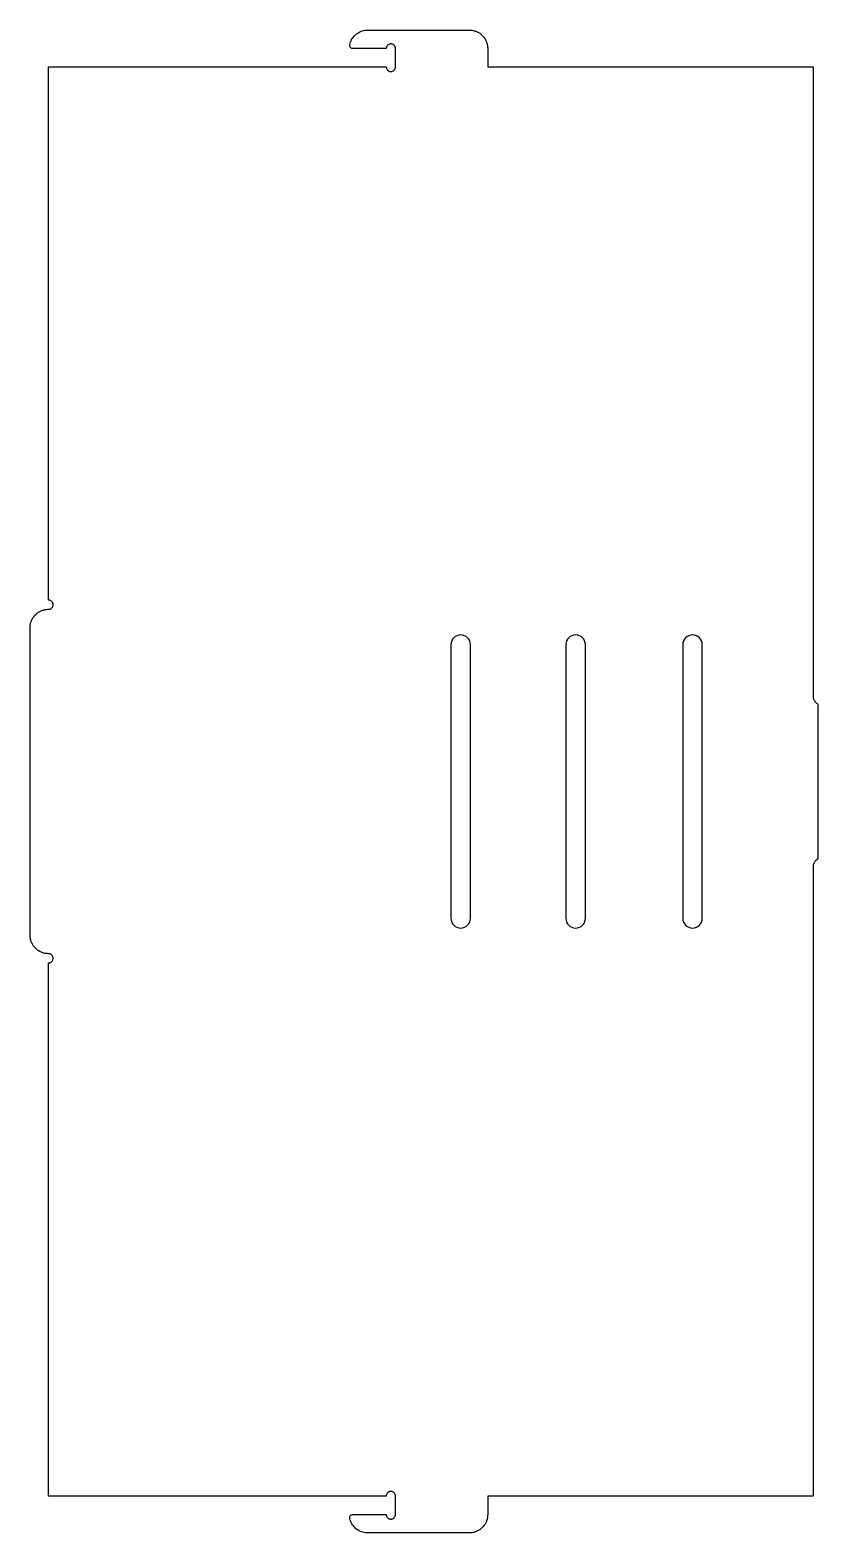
# Model space of a CAD drawing. Extents: x 0.9 to 46.8, y 2.8 to 94.5.
# Drawn here: x 1.48 to 21.7, y 55.91 to 94.46 of the extents above; entities that cross this region are included whole.
import ezdxf

# ---------------------------------------------------------------- set-up
doc = ezdxf.new("R2010")
doc.units = 0
doc.layers.add('LAYER_1', color=7, linetype='CONTINUOUS')

msp = doc.modelspace()

# ---------------------------------------------------------------- linework, layer by layer
at = {"layer": 'LAYER_1'}
msp.add_lwpolyline([(21.698, 77.172), (21.701, 77.173), (21.701, 73.198), (21.697, 73.196), (21.684, 73.188), (21.671, 73.18), (21.66, 73.17), (21.649, 73.16), (21.638, 73.15), (21.628, 73.139), (21.619, 73.127), (21.611, 73.115), (21.604, 73.102), (21.597, 73.089), (21.591, 73.075), (21.586, 73.061), (21.582, 73.046), (21.579, 73.032), (21.577, 73.017), (21.576, 73.001), (21.575, 72.994), (21.575, 72.99), (21.575, 72.985), (21.575, 72.908), (21.575, 72.753), (21.575, 72.444), (21.575, 71.207), (21.575, 61.31), (21.575, 58.836), (21.575, 57.599), (21.575, 56.981), (21.575, 56.903), (21.575, 56.865), (21.575, 56.855), (21.575, 56.855), (21.572, 56.855), (21.567, 56.855), (21.56, 56.855), (21.552, 56.855), (21.541, 56.855), (21.528, 56.855), (21.514, 56.855), (21.497, 56.855), (21.479, 56.855), (21.459, 56.855), (21.437, 56.855), (21.414, 56.855), (21.388, 56.855), (21.361, 56.855), (21.333, 56.855), (21.302, 56.855), (21.27, 56.855), (21.237, 56.855), (21.202, 56.855), (21.165, 56.855), (21.127, 56.855), (21.087, 56.855), (21.046, 56.855), (21.003, 56.855), (20.959, 56.855), (20.914, 56.855), (20.867, 56.855), (20.819, 56.855), (20.77, 56.855), (20.719, 56.855), (20.667, 56.855), (20.614, 56.855), (20.559, 56.855), (20.504, 56.855), (20.447, 56.855), (20.389, 56.855), (20.33, 56.855), (20.27, 56.855), (20.209, 56.855), (20.147, 56.855), (20.084, 56.855), (20.02, 56.855), (19.956, 56.855), (19.89, 56.855), (19.823, 56.855), (19.756, 56.855), (19.687, 56.855), (19.548, 56.855), (19.406, 56.855), (19.261, 56.855), (19.114, 56.855), (18.964, 56.855), (18.812, 56.855), (18.659, 56.855), (18.503, 56.855), (18.346, 56.855), (18.188, 56.855), (18.029, 56.855), (17.869, 56.855), (17.547, 56.855), (17.225, 56.855), (16.903, 56.855), (16.743, 56.855), (16.584, 56.855), (16.426, 56.855), (16.27, 56.855), (16.115, 56.855), (15.961, 56.855), (15.81, 56.855), (15.661, 56.855), (15.514, 56.855), (15.369, 56.855), (15.228, 56.855), (15.158, 56.855), (15.089, 56.855), (15.021, 56.855), (14.954, 56.855), (14.888, 56.855), (14.822, 56.855), (14.758, 56.855), (14.694, 56.855), (14.631, 56.855), (14.57, 56.855), (14.509, 56.855), (14.45, 56.855), (14.391, 56.855), (14.334, 56.855), (14.277, 56.855), (14.222, 56.855), (14.168, 56.855), (14.116, 56.855), (14.064, 56.855), (14.014, 56.855), (13.965, 56.855), (13.917, 56.855), (13.871, 56.855), (13.826, 56.855), (13.782, 56.855), (13.74, 56.855), (13.7, 56.855), (13.661, 56.855), (13.623, 56.855), (13.587, 56.855), (13.552, 56.855), (13.519, 56.855), (13.488, 56.855), (13.458, 56.855), (13.43, 56.855), (13.403, 56.855), (13.379, 56.855), (13.356, 56.855), (13.335, 56.855), (13.315, 56.855), (13.298, 56.855), (13.282, 56.855), (13.268, 56.855), (13.256, 56.855), (13.246, 56.855), (13.238, 56.855), (13.232, 56.855), (13.228, 56.855), (13.226, 56.855), (13.226, 56.855), (13.226, 56.853), (13.226, 56.85), (13.226, 56.846), (13.226, 56.84), (13.226, 56.832), (13.226, 56.823), (13.226, 56.813), (13.226, 56.801), (13.226, 56.788), (13.226, 56.775), (13.226, 56.76), (13.226, 56.745), (13.226, 56.712), (13.226, 56.677), (13.226, 56.605), (13.226, 56.569), (13.226, 56.533), (13.226, 56.5), (13.226, 56.469), (13.226, 56.455), (13.226, 56.442), (13.226, 56.43), (13.226, 56.419), (13.226, 56.409), (13.226, 56.4), (13.226, 56.393), (13.226, 56.388), (13.226, 56.384), (13.226, 56.382), (13.226, 56.381), (13.226, 56.381), (13.226, 56.381), (13.226, 56.38), (13.226, 56.375), (13.225, 56.355), (13.224, 56.335), (13.221, 56.316), (13.218, 56.296), (13.214, 56.277), (13.21, 56.259), (13.204, 56.24), (13.198, 56.222), (13.192, 56.204), (13.176, 56.17), (13.158, 56.137), (13.137, 56.105), (13.114, 56.076), (13.089, 56.048), (13.061, 56.023), (13.032, 55.999), (13.001, 55.978), (12.968, 55.96), (12.934, 55.944), (12.916, 55.937), (12.898, 55.931), (12.879, 55.925), (12.861, 55.92), (12.842, 55.916), (12.822, 55.913), (12.803, 55.911), (12.783, 55.909), (12.763, 55.908), (12.753, 55.908), (12.751, 55.908), (12.748, 55.908), (12.742, 55.908), (12.733, 55.908), (12.722, 55.908), (12.709, 55.908), (12.694, 55.908), (12.676, 55.908), (12.657, 55.908), (12.635, 55.908), (12.612, 55.908), (12.586, 55.908), (12.559, 55.908), (12.53, 55.908), (12.5, 55.908), (12.468, 55.908), (12.434, 55.908), (12.399, 55.908), (12.363, 55.908), (12.325, 55.908), (12.286, 55.908), (12.246, 55.908), (12.204, 55.908), (12.162, 55.908), (12.118, 55.908), (12.074, 55.908), (12.029, 55.908), (11.936, 55.908), (11.841, 55.908), (11.744, 55.908), (11.645, 55.908), (11.545, 55.908), (11.344, 55.908), (11.244, 55.908), (11.145, 55.908), (11.048, 55.908), (10.953, 55.908), (10.861, 55.908), (10.816, 55.908), (10.772, 55.908), (10.729, 55.908), (10.686, 55.908), (10.645, 55.908), (10.605, 55.908), (10.567, 55.908), (10.529, 55.908), (10.493, 55.908), (10.459, 55.908), (10.425, 55.908), (10.394, 55.908), (10.364, 55.908), (10.335, 55.908), (10.309, 55.908), (10.284, 55.908), (10.261, 55.908), (10.24, 55.908), (10.221, 55.908), (10.204, 55.908), (10.19, 55.908), (10.177, 55.908), (10.167, 55.908), (10.159, 55.908), (10.153, 55.908), (10.15, 55.908), (10.15, 55.908), (10.15, 55.908), (10.149, 55.908), (10.147, 55.908), (10.138, 55.908), (10.121, 55.909), (10.087, 55.912), (10.054, 55.918), (10.021, 55.926), (9.99, 55.936), (9.959, 55.948), (9.929, 55.963), (9.901, 55.979), (9.873, 55.997), (9.847, 56.017), (9.823, 56.039), (9.8, 56.063), (9.779, 56.088), (9.759, 56.114), (9.741, 56.142), (9.726, 56.172), (9.712, 56.202), (9.7, 56.234), (9.691, 56.267), (9.687, 56.284), (9.686, 56.286), (9.686, 56.287), (9.686, 56.287), (9.686, 56.287), (9.686, 56.287), (9.685, 56.294), (9.685, 56.3), (9.685, 56.302), (9.685, 56.303), (9.685, 56.309), (9.687, 56.322), (9.691, 56.334), (9.697, 56.345), (9.705, 56.355), (9.714, 56.364), (9.724, 56.371), (9.735, 56.376), (9.748, 56.38), (9.761, 56.381), (9.762, 56.381), (9.763, 56.381), (9.764, 56.381), (9.765, 56.381), (9.768, 56.381), (9.774, 56.381), (9.784, 56.381), (9.797, 56.381), (9.812, 56.381), (9.829, 56.381), (9.849, 56.381), (9.871, 56.381), (9.895, 56.381), (9.921, 56.381), (9.948, 56.381), (9.976, 56.381), (10.006, 56.381), (10.037, 56.381), (10.068, 56.381), (10.133, 56.381), (10.265, 56.381), (10.33, 56.381), (10.361, 56.381), (10.392, 56.381), (10.421, 56.381), (10.449, 56.381), (10.475, 56.381), (10.5, 56.381), (10.524, 56.381), (10.545, 56.381), (10.564, 56.381), (10.58, 56.381), (10.595, 56.381), (10.606, 56.381), (10.615, 56.381), (10.618, 56.381), (10.621, 56.381), (10.622, 56.381), (10.623, 56.381), (10.623, 56.381), (10.623, 56.379), (10.623, 56.374), (10.624, 56.364), (10.626, 56.354), (10.629, 56.345), (10.632, 56.336), (10.641, 56.319), (10.652, 56.304), (10.665, 56.291), (10.68, 56.28), (10.697, 56.272), (10.706, 56.268), (10.716, 56.266), (10.725, 56.264), (10.735, 56.263), (10.745, 56.263), (10.755, 56.264), (10.765, 56.265), (10.774, 56.268), (10.783, 56.271), (10.792, 56.274), (10.808, 56.284), (10.823, 56.295), (10.835, 56.309), (10.845, 56.325), (10.853, 56.342), (10.856, 56.352), (10.858, 56.361), (10.859, 56.371), (10.86, 56.381), (10.86, 56.382), (10.86, 56.385), (10.86, 56.389), (10.86, 56.395), (10.86, 56.402), (10.86, 56.411), (10.86, 56.421), (10.86, 56.432), (10.86, 56.444), (10.86, 56.458), (10.86, 56.472), (10.86, 56.487), (10.86, 56.52), (10.86, 56.554), (10.86, 56.627), (10.86, 56.663), (10.86, 56.698), (10.86, 56.732), (10.86, 56.763), (10.86, 56.777), (10.86, 56.791), (10.86, 56.803), (10.86, 56.815), (10.86, 56.825), (10.86, 56.834), (10.86, 56.841), (10.86, 56.847), (10.86, 56.851), (10.86, 56.854), (10.86, 56.855), (10.86, 56.86), (10.859, 56.87), (10.857, 56.879), (10.855, 56.889), (10.852, 56.898), (10.843, 56.915), (10.832, 56.93), (10.819, 56.944), (10.804, 56.955), (10.788, 56.963), (10.779, 56.967), (10.77, 56.97), (10.76, 56.971), (10.75, 56.973), (10.74, 56.973), (10.73, 56.972), (10.721, 56.971), (10.711, 56.969), (10.702, 56.966), (10.693, 56.963), (10.677, 56.954), (10.662, 56.942), (10.649, 56.928), (10.638, 56.913), (10.63, 56.896), (10.627, 56.887), (10.625, 56.877), (10.624, 56.867), (10.623, 56.858), (10.623, 56.855), (10.623, 56.855), (10.62, 56.855), (10.616, 56.855), (10.609, 56.855), (10.6, 56.855), (10.59, 56.855), (10.577, 56.855), (10.562, 56.855), (10.545, 56.855), (10.527, 56.855), (10.506, 56.855), (10.484, 56.855), (10.46, 56.855), (10.434, 56.855), (10.406, 56.855), (10.377, 56.855), (10.346, 56.855), (10.313, 56.855), (10.278, 56.855), (10.242, 56.855), (10.204, 56.855), (10.165, 56.855), (10.124, 56.855), (10.081, 56.855), (10.037, 56.855), (9.992, 56.855), (9.945, 56.855), (9.897, 56.855), (9.847, 56.855), (9.796, 56.855), (9.744, 56.855), (9.69, 56.855), (9.635, 56.855), (9.579, 56.855), (9.521, 56.855), (9.463, 56.855), (9.403, 56.855), (9.342, 56.855), (9.28, 56.855), (9.217, 56.855), (9.153, 56.855), (9.087, 56.855), (9.021, 56.855), (8.954, 56.855), (8.886, 56.855), (8.817, 56.855), (8.747, 56.855), (8.676, 56.855), (8.605, 56.855), (8.532, 56.855), (8.385, 56.855), (8.235, 56.855), (8.082, 56.855), (7.927, 56.855), (7.77, 56.855), (7.61, 56.855), (7.449, 56.855), (7.286, 56.855), (7.122, 56.855), (6.957, 56.855), (6.624, 56.855), (6.29, 56.855), (5.955, 56.855), (5.623, 56.855), (5.458, 56.855), (5.293, 56.855), (5.131, 56.855), (4.97, 56.855), (4.81, 56.855), (4.653, 56.855), (4.498, 56.855), (4.345, 56.855), (4.195, 56.855), (4.048, 56.855), (3.975, 56.855), (3.904, 56.855), (3.833, 56.855), (3.763, 56.855), (3.694, 56.855), (3.626, 56.855), (3.559, 56.855), (3.492, 56.855), (3.427, 56.855), (3.363, 56.855), (3.3, 56.855), (3.238, 56.855), (3.177, 56.855), (3.117, 56.855), (3.059, 56.855), (3.001, 56.855), (2.945, 56.855), (2.89, 56.855), (2.836, 56.855), (2.784, 56.855), (2.733, 56.855), (2.683, 56.855), (2.635, 56.855), (2.588, 56.855), (2.542, 56.855), (2.498, 56.855), (2.456, 56.855), (2.415, 56.855), (2.376, 56.855), (2.338, 56.855), (2.302, 56.855), (2.267, 56.855), (2.234, 56.855), (2.203, 56.855), (2.174, 56.855), (2.146, 56.855), (2.12, 56.855), (2.096, 56.855), (2.073, 56.855), (2.053, 56.855), (2.034, 56.855), (2.018, 56.855), (2.003, 56.855), (1.99, 56.855), (1.98, 56.855), (1.971, 56.855), (1.964, 56.855), (1.96, 56.855), (1.957, 56.855), (1.957, 56.855), (1.957, 56.855), (1.957, 56.859), (1.957, 56.892), (1.957, 56.958), (1.957, 57.22), (1.957, 57.744), (1.957, 58.793), (1.957, 60.89), (1.957, 65.084), (1.957, 69.278), (1.957, 70.327), (1.957, 70.458), (1.957, 70.523), (1.957, 70.528), (1.957, 70.53), (1.957, 70.531), (1.957, 70.531), (1.962, 70.531), (1.972, 70.532), (1.982, 70.533), (1.991, 70.536), (2, 70.539), (2.009, 70.543), (2.025, 70.552), (2.04, 70.564), (2.052, 70.578), (2.062, 70.594), (2.069, 70.612), (2.072, 70.621), (2.074, 70.631), (2.075, 70.64), (2.075, 70.65), (2.075, 70.66), (2.073, 70.67), (2.071, 70.68), (2.068, 70.689), (2.06, 70.706), (2.05, 70.722), (2.037, 70.736), (2.023, 70.747), (2.006, 70.756), (1.998, 70.76), (1.988, 70.763), (1.979, 70.765), (1.969, 70.767), (1.959, 70.767), (1.957, 70.767), (1.947, 70.767), (1.927, 70.768), (1.907, 70.77), (1.888, 70.772), (1.869, 70.775), (1.85, 70.779), (1.831, 70.784), (1.812, 70.79), (1.794, 70.796), (1.777, 70.803), (1.742, 70.819), (1.709, 70.837), (1.678, 70.858), (1.649, 70.881), (1.621, 70.907), (1.596, 70.934), (1.573, 70.964), (1.552, 70.995), (1.534, 71.028), (1.518, 71.063), (1.511, 71.08), (1.505, 71.099), (1.5, 71.117), (1.495, 71.136), (1.491, 71.155), (1.488, 71.174), (1.486, 71.194), (1.484, 71.213), (1.484, 71.234), (1.484, 71.239), (1.484, 71.24), (1.484, 71.241), (1.484, 71.241), (1.484, 71.243), (1.484, 71.247), (1.484, 71.253), (1.484, 71.261), (1.484, 71.271), (1.484, 71.282), (1.484, 71.296), (1.484, 71.311), (1.484, 71.327), (1.484, 71.346), (1.484, 71.366), (1.484, 71.388), (1.484, 71.412), (1.484, 71.437), (1.484, 71.464), (1.484, 71.492), (1.484, 71.522), (1.484, 71.553), (1.484, 71.586), (1.484, 71.621), (1.484, 71.656), (1.484, 71.694), (1.484, 71.732), (1.484, 71.772), (1.484, 71.813), (1.484, 71.856), (1.484, 71.9), (1.484, 71.945), (1.484, 71.992), (1.484, 72.039), (1.484, 72.088), (1.484, 72.138), (1.484, 72.189), (1.484, 72.241), (1.484, 72.295), (1.484, 72.349), (1.484, 72.405), (1.484, 72.461), (1.484, 72.518), (1.484, 72.577), (1.484, 72.636), (1.484, 72.696), (1.484, 72.757), (1.484, 72.819), (1.484, 72.882), (1.484, 72.946), (1.484, 73.075), (1.484, 73.208), (1.484, 73.343), (1.484, 73.481), (1.484, 73.621), (1.484, 73.763), (1.484, 73.907), (1.484, 74.053), (1.484, 74.201), (1.484, 74.349), (1.484, 74.499), (1.484, 74.65), (1.484, 74.953), (1.484, 75.562), (1.484, 75.864), (1.484, 76.014), (1.484, 76.163), (1.484, 76.31), (1.484, 76.456), (1.484, 76.6), (1.484, 76.743), (1.484, 76.883), (1.484, 77.021), (1.484, 77.156), (1.484, 77.289), (1.484, 77.418), (1.484, 77.482), (1.484, 77.545), (1.484, 77.607), (1.484, 77.668), (1.484, 77.728), (1.484, 77.788), (1.484, 77.846), (1.484, 77.904), (1.484, 77.96), (1.484, 78.016), (1.484, 78.07), (1.484, 78.123), (1.484, 78.176), (1.484, 78.227), (1.484, 78.277), (1.484, 78.326), (1.484, 78.374), (1.484, 78.42), (1.484, 78.465), (1.484, 78.509), (1.484, 78.552), (1.484, 78.593), (1.484, 78.633), (1.484, 78.672), (1.484, 78.71), (1.484, 78.745), (1.484, 78.78), (1.484, 78.813), (1.484, 78.844), (1.484, 78.874), (1.484, 78.903), (1.484, 78.93), (1.484, 78.955), (1.484, 78.979), (1.484, 79.001), (1.484, 79.021), (1.484, 79.04), (1.484, 79.057), (1.484, 79.072), (1.484, 79.085), (1.484, 79.097), (1.484, 79.107), (1.484, 79.115), (1.484, 79.121), (1.484, 79.125), (1.484, 79.127), (1.484, 79.128), (1.484, 79.128), (1.484, 79.129), (1.484, 79.134), (1.484, 79.145), (1.485, 79.164), (1.487, 79.184), (1.49, 79.204), (1.493, 79.223), (1.497, 79.242), (1.502, 79.26), (1.508, 79.279), (1.515, 79.297), (1.522, 79.314), (1.538, 79.348), (1.557, 79.381), (1.578, 79.412), (1.602, 79.441), (1.628, 79.468), (1.656, 79.493), (1.685, 79.516), (1.717, 79.536), (1.75, 79.554), (1.785, 79.569), (1.803, 79.576), (1.821, 79.581), (1.84, 79.587), (1.859, 79.591), (1.878, 79.595), (1.897, 79.597), (1.917, 79.599), (1.937, 79.601), (1.957, 79.601), (1.962, 79.601), (1.972, 79.602), (1.981, 79.604), (1.991, 79.606), (2, 79.609), (2.017, 79.617), (2.032, 79.628), (2.046, 79.641), (2.057, 79.656), (2.066, 79.673), (2.069, 79.682), (2.072, 79.691), (2.074, 79.7), (2.075, 79.71), (2.075, 79.72), (2.075, 79.73), (2.073, 79.74), (2.071, 79.749), (2.068, 79.759), (2.065, 79.767), (2.056, 79.784), (2.044, 79.799), (2.031, 79.812), (2.015, 79.822), (1.998, 79.83), (1.989, 79.833), (1.98, 79.835), (1.97, 79.837), (1.96, 79.838), (1.958, 79.838), (1.957, 79.838), (1.957, 79.839), (1.957, 79.841), (1.957, 79.849), (1.957, 79.865), (1.957, 79.898), (1.957, 80.029), (1.957, 80.553), (1.957, 88.942), (1.957, 93.136), (1.957, 93.398), (1.957, 93.464), (1.957, 93.497), (1.957, 93.513), (1.957, 93.514), (1.957, 93.514), (1.959, 93.514), (1.964, 93.514), (1.97, 93.514), (1.979, 93.514), (1.99, 93.514), (2.002, 93.514), (2.017, 93.514), (2.033, 93.514), (2.052, 93.514), (2.072, 93.514), (2.094, 93.514), (2.118, 93.514), (2.144, 93.514), (2.172, 93.514), (2.201, 93.514), (2.232, 93.514), (2.265, 93.514), (2.299, 93.514), (2.335, 93.514), (2.373, 93.514), (2.412, 93.514), (2.453, 93.514), (2.496, 93.514), (2.539, 93.514), (2.585, 93.514), (2.632, 93.514), (2.68, 93.514), (2.729, 93.514), (2.78, 93.514), (2.833, 93.514), (2.886, 93.514), (2.941, 93.514), (2.997, 93.514), (3.055, 93.514), (3.113, 93.514), (3.173, 93.514), (3.234, 93.514), (3.296, 93.514), (3.359, 93.514), (3.423, 93.514), (3.488, 93.514), (3.554, 93.514), (3.621, 93.514), (3.689, 93.514), (3.758, 93.514), (3.828, 93.514), (3.899, 93.514), (3.971, 93.514), (4.043, 93.514), (4.19, 93.514), (4.34, 93.514), (4.493, 93.514), (4.648, 93.514), (4.805, 93.514), (4.964, 93.514), (5.125, 93.514), (5.288, 93.514), (5.452, 93.514), (5.617, 93.514), (5.783, 93.514), (6.117, 93.514), (6.452, 93.514), (6.786, 93.514), (6.952, 93.514), (7.117, 93.514), (7.281, 93.514), (7.444, 93.514), (7.605, 93.514), (7.764, 93.514), (7.922, 93.514), (8.077, 93.514), (8.23, 93.514), (8.38, 93.514), (8.527, 93.514), (8.6, 93.514), (8.671, 93.514), (8.742, 93.514), (8.812, 93.514), (8.881, 93.514), (8.95, 93.514), (9.017, 93.514), (9.083, 93.514), (9.148, 93.514), (9.213, 93.514), (9.276, 93.514), (9.338, 93.514), (9.399, 93.514), (9.459, 93.514), (9.518, 93.514), (9.575, 93.514), (9.631, 93.514), (9.686, 93.514), (9.74, 93.514), (9.793, 93.514), (9.844, 93.514), (9.894, 93.514), (9.942, 93.514), (9.989, 93.514), (10.034, 93.514), (10.079, 93.514), (10.121, 93.514), (10.162, 93.514), (10.202, 93.514), (10.24, 93.514), (10.276, 93.514), (10.311, 93.514), (10.344, 93.514), (10.375, 93.514), (10.404, 93.514), (10.432, 93.514), (10.458, 93.514), (10.483, 93.514), (10.505, 93.514), (10.526, 93.514), (10.544, 93.514), (10.561, 93.514), (10.576, 93.514), (10.589, 93.514), (10.6, 93.514), (10.608, 93.514), (10.615, 93.514), (10.62, 93.514), (10.623, 93.514), (10.623, 93.513), (10.623, 93.508), (10.624, 93.498), (10.626, 93.489), (10.628, 93.48), (10.631, 93.47), (10.635, 93.462), (10.645, 93.446), (10.657, 93.431), (10.671, 93.419), (10.687, 93.409), (10.704, 93.401), (10.713, 93.399), (10.723, 93.397), (10.733, 93.396), (10.743, 93.395), (10.753, 93.396), (10.762, 93.397), (10.772, 93.399), (10.781, 93.402), (10.798, 93.41), (10.814, 93.42), (10.828, 93.433), (10.839, 93.448), (10.849, 93.464), (10.852, 93.473), (10.855, 93.482), (10.858, 93.491), (10.859, 93.501), (10.86, 93.511), (10.86, 93.513), (10.86, 93.514), (10.86, 93.516), (10.86, 93.519), (10.86, 93.524), (10.86, 93.531), (10.86, 93.539), (10.86, 93.548), (10.86, 93.559), (10.86, 93.571), (10.86, 93.584), (10.86, 93.598), (10.86, 93.613), (10.86, 93.644), (10.86, 93.678), (10.86, 93.714), (10.86, 93.787), (10.86, 93.823), (10.86, 93.857), (10.86, 93.889), (10.86, 93.903), (10.86, 93.917), (10.86, 93.93), (10.86, 93.942), (10.86, 93.953), (10.86, 93.962), (10.86, 93.97), (10.86, 93.977), (10.86, 93.982), (10.86, 93.985), (10.86, 93.987), (10.86, 93.987), (10.86, 93.99), (10.859, 94), (10.858, 94.01), (10.855, 94.019), (10.852, 94.028), (10.849, 94.037), (10.839, 94.053), (10.828, 94.068), (10.814, 94.08), (10.798, 94.091), (10.781, 94.099), (10.772, 94.101), (10.762, 94.103), (10.753, 94.105), (10.743, 94.105), (10.733, 94.105), (10.723, 94.104), (10.713, 94.102), (10.704, 94.099), (10.687, 94.092), (10.671, 94.082), (10.657, 94.069), (10.645, 94.055), (10.635, 94.039), (10.631, 94.03), (10.628, 94.021), (10.626, 94.012), (10.624, 94.002), (10.623, 93.992), (10.623, 93.987), (10.623, 93.987), (10.622, 93.987), (10.62, 93.987), (10.617, 93.987), (10.609, 93.987), (10.598, 93.987), (10.585, 93.987), (10.569, 93.987), (10.55, 93.987), (10.53, 93.987), (10.507, 93.987), (10.483, 93.987), (10.457, 93.987), (10.429, 93.987), (10.4, 93.987), (10.37, 93.987), (10.339, 93.987), (10.275, 93.987), (10.142, 93.987), (10.077, 93.987), (10.045, 93.987), (10.014, 93.987), (9.984, 93.987), (9.956, 93.987), (9.928, 93.987), (9.902, 93.987), (9.878, 93.987), (9.855, 93.987), (9.835, 93.987), (9.817, 93.987), (9.801, 93.987), (9.787, 93.987), (9.777, 93.987), (9.769, 93.987), (9.767, 93.987), (9.765, 93.987), (9.763, 93.987), (9.763, 93.987), (9.75, 93.988), (9.748, 93.989), (9.748, 93.989), (9.747, 93.989), (9.743, 93.99), (9.737, 93.991), (9.725, 93.997), (9.715, 94.004), (9.706, 94.012), (9.698, 94.022), (9.692, 94.033), (9.687, 94.045), (9.685, 94.057), (9.685, 94.07), (9.685, 94.077), (9.686, 94.08), (9.686, 94.082), (9.688, 94.09), (9.697, 94.123), (9.707, 94.155), (9.721, 94.186), (9.736, 94.216), (9.753, 94.245), (9.772, 94.272), (9.792, 94.297), (9.815, 94.321), (9.839, 94.344), (9.864, 94.364), (9.891, 94.383), (9.919, 94.4), (9.948, 94.415), (9.979, 94.428), (10.01, 94.439), (10.043, 94.448), (10.076, 94.454), (10.109, 94.459), (10.144, 94.46), (10.148, 94.46), (10.15, 94.46), (10.15, 94.46), (10.152, 94.46), (10.157, 94.46), (10.164, 94.46), (10.173, 94.46), (10.185, 94.46), (10.198, 94.46), (10.215, 94.46), (10.233, 94.46), (10.253, 94.46), (10.275, 94.46), (10.299, 94.46), (10.325, 94.46), (10.353, 94.46), (10.382, 94.46), (10.413, 94.46), (10.446, 94.46), (10.48, 94.46), (10.515, 94.46), (10.552, 94.46), (10.59, 94.46), (10.63, 94.46), (10.671, 94.46), (10.712, 94.46), (10.755, 94.46), (10.799, 94.46), (10.843, 94.46), (10.889, 94.46), (10.982, 94.46), (11.078, 94.46), (11.175, 94.46), (11.274, 94.46), (11.475, 94.46), (11.675, 94.46), (11.774, 94.46), (11.871, 94.46), (11.965, 94.46), (12.057, 94.46), (12.102, 94.46), (12.145, 94.46), (12.188, 94.46), (12.23, 94.46), (12.271, 94.46), (12.31, 94.46), (12.348, 94.46), (12.385, 94.46), (12.421, 94.46), (12.455, 94.46), (12.488, 94.46), (12.519, 94.46), (12.548, 94.46), (12.576, 94.46), (12.602, 94.46), (12.626, 94.46), (12.649, 94.46), (12.669, 94.46), (12.687, 94.46), (12.703, 94.46), (12.717, 94.46), (12.729, 94.46), (12.739, 94.46), (12.746, 94.46), (12.75, 94.46), (12.753, 94.46), (12.753, 94.46), (12.753, 94.46), (12.754, 94.46), (12.759, 94.46), (12.769, 94.46), (12.789, 94.459), (12.809, 94.457), (12.828, 94.454), (12.848, 94.451), (12.866, 94.446), (12.885, 94.441), (12.903, 94.436), (12.921, 94.429), (12.956, 94.414), (12.99, 94.397), (13.021, 94.377), (13.051, 94.354), (13.079, 94.329), (13.105, 94.302), (13.129, 94.274), (13.151, 94.243), (13.17, 94.21), (13.187, 94.176), (13.194, 94.159), (13.2, 94.141), (13.206, 94.123), (13.211, 94.104), (13.216, 94.085), (13.219, 94.066), (13.222, 94.047), (13.224, 94.027), (13.226, 94.007), (13.226, 93.987), (13.226, 93.986), (13.226, 93.983), (13.226, 93.979), (13.226, 93.973), (13.226, 93.965), (13.226, 93.957), (13.226, 93.946), (13.226, 93.935), (13.226, 93.922), (13.226, 93.909), (13.226, 93.895), (13.226, 93.879), (13.226, 93.847), (13.226, 93.812), (13.226, 93.74), (13.226, 93.703), (13.226, 93.668), (13.226, 93.635), (13.226, 93.604), (13.226, 93.589), (13.226, 93.576), (13.226, 93.564), (13.226, 93.552), (13.226, 93.543), (13.226, 93.534), (13.226, 93.527), (13.226, 93.521), (13.226, 93.517), (13.226, 93.514), (13.226, 93.514), (13.226, 93.514), (13.229, 93.514), (13.233, 93.514), (13.24, 93.514), (13.248, 93.514), (13.259, 93.514), (13.271, 93.514), (13.285, 93.514), (13.302, 93.514), (13.32, 93.514), (13.339, 93.514), (13.361, 93.514), (13.384, 93.514), (13.409, 93.514), (13.436, 93.514), (13.465, 93.514), (13.495, 93.514), (13.527, 93.514), (13.56, 93.514), (13.595, 93.514), (13.631, 93.514), (13.669, 93.514), (13.709, 93.514), (13.75, 93.514), (13.792, 93.514), (13.836, 93.514), (13.882, 93.514), (13.928, 93.514), (13.976, 93.514), (14.025, 93.514), (14.076, 93.514), (14.128, 93.514), (14.181, 93.514), (14.235, 93.514), (14.29, 93.514), (14.347, 93.514), (14.404, 93.514), (14.463, 93.514), (14.523, 93.514), (14.584, 93.514), (14.646, 93.514), (14.709, 93.514), (14.773, 93.514), (14.837, 93.514), (14.903, 93.514), (14.97, 93.514), (15.037, 93.514), (15.105, 93.514), (15.174, 93.514), (15.315, 93.514), (15.458, 93.514), (15.604, 93.514), (15.752, 93.514), (15.903, 93.514), (16.056, 93.514), (16.21, 93.514), (16.366, 93.514), (16.524, 93.514), (16.682, 93.514), (17.002, 93.514), (17.324, 93.514), (17.647, 93.514), (17.968, 93.514), (18.127, 93.514), (18.286, 93.514), (18.443, 93.514), (18.599, 93.514), (18.754, 93.514), (18.906, 93.514), (19.057, 93.514), (19.205, 93.514), (19.351, 93.514), (19.494, 93.514), (19.634, 93.514), (19.703, 93.514), (19.771, 93.514), (19.839, 93.514), (19.905, 93.514), (19.971, 93.514), (20.035, 93.514), (20.099, 93.514), (20.162, 93.514), (20.224, 93.514), (20.284, 93.514), (20.344, 93.514), (20.403, 93.514), (20.46, 93.514), (20.517, 93.514), (20.572, 93.514), (20.626, 93.514), (20.679, 93.514), (20.731, 93.514), (20.781, 93.514), (20.83, 93.514), (20.878, 93.514), (20.924, 93.514), (20.97, 93.514), (21.013, 93.514), (21.056, 93.514), (21.096, 93.514), (21.136, 93.514), (21.174, 93.514), (21.21, 93.514), (21.245, 93.514), (21.278, 93.514), (21.31, 93.514), (21.34, 93.514), (21.368, 93.514), (21.394, 93.514), (21.419, 93.514), (21.443, 93.514), (21.464, 93.514), (21.484, 93.514), (21.501, 93.514), (21.517, 93.514), (21.531, 93.514), (21.544, 93.514), (21.554, 93.514), (21.562, 93.514), (21.568, 93.514), (21.573, 93.514), (21.575, 93.514), (21.575, 93.514), (21.575, 93.513), (21.575, 93.51), (21.575, 93.491), (21.575, 93.336), (21.575, 93.027), (21.575, 91.79), (21.575, 89.316), (21.575, 84.368), (21.575, 79.419), (21.575, 78.182), (21.575, 77.564), (21.575, 77.409), (21.575, 77.39), (21.575, 77.38), (21.575, 77.372), (21.576, 77.357), (21.578, 77.342), (21.581, 77.327), (21.585, 77.312), (21.59, 77.298), (21.595, 77.284), (21.601, 77.271), (21.609, 77.258), (21.617, 77.246), (21.625, 77.234), (21.635, 77.222), (21.645, 77.212), (21.656, 77.201), (21.667, 77.192), (21.679, 77.183), (21.692, 77.175)], close=True, dxfattribs=at)
for points in [[(12.784, 78.694, 1), (12.284, 78.694), (12.284, 71.675, 1), (12.784, 71.675)], [(15.733, 78.694, 1), (15.233, 78.694), (15.233, 71.675, 1), (15.733, 71.675)], [(18.733, 78.694, 1), (18.233, 78.694), (18.233, 71.675, 1), (18.733, 71.675)]]:
    msp.add_lwpolyline(points, format="xyb", close=True, dxfattribs=at)

doc.saveas('drawing.dxf')
